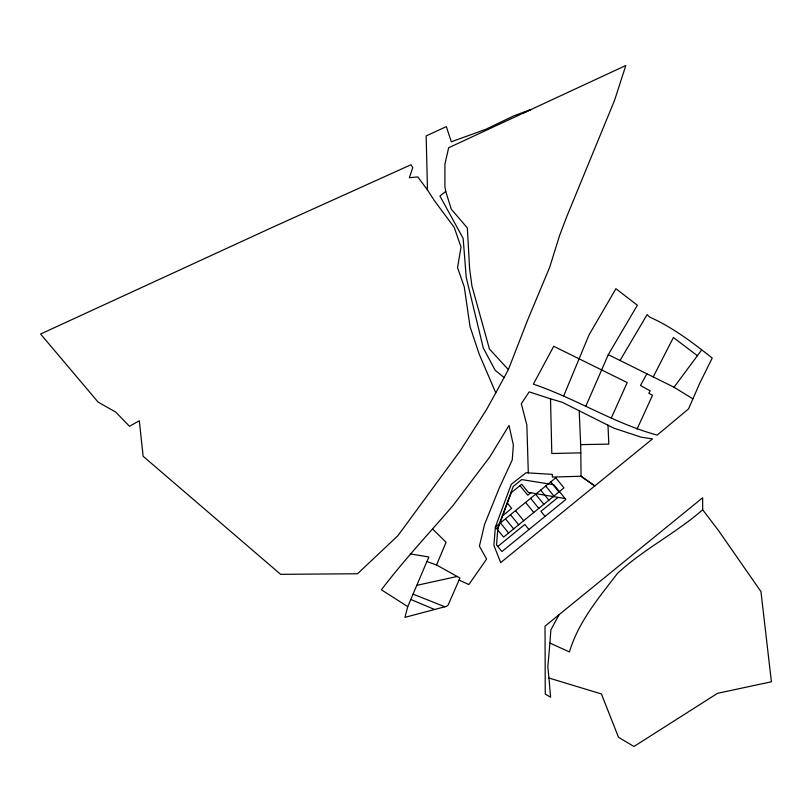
<?xml version="1.0" encoding="UTF-8"?>
<svg xmlns="http://www.w3.org/2000/svg" width="812" height="812" viewBox="0 0 812 812"><rect width="100%" height="100%" fill="white"/><g stroke="black" fill="none" stroke-linecap="round" stroke-linejoin="round"><path stroke-width="1.22" d="M427.488 189.998L417.804 176.915L409.36 177.716L412.76 167.617L411.075 164.714L271.228 227.888L40.6 334.026L98.09 402.082L115.822 412.161L129.484 426.29L139.319 420.778L143.135 456.273L280.627 574.338L357.534 573.749L397.91 535.676L460.282 450.721L486.479 409.664L495.777 392.866L479.161 354.052L470.046 326.688L464.281 286.961L457.552 267.615L461.033 247.021L454.182 227.309L434.39 200.645L427.488 189.998L426.158 135.939L446.336 126.621L451.32 141.785L485.749 129.321L513.773 115.872L530.936 109.529L522.755 113.355M549.917 643.074L550.851 629.909L559.103 614.664L702.644 497.766L702.664 509.763L718.427 530.439L760.966 591.613L771.4 681.786L717.544 693.316L633.959 746.482L618.5 737.306L601.428 693.966L548.953 678.02L547.816 666.885L549.917 643.074L569.435 651.924C578.317 621.992 598.799 597.703 617.526 573.353C643.551 549.216 675.919 533.24 702.664 509.763M407.756 606.594L404.975 617.343L446.57 606.31L448.122 605.062L459.947 578.032L436.521 564.969L426.889 561.569L407.756 606.594L381.396 589.817C403.706 560.381 429.01 533.433 452.984 505.561L489.697 457.105L509.022 425.427L513.357 445.057L512.24 459.968L499.207 488.134L484.531 524.511L479.415 546.192L486.611 559.072L468.849 584.569L459.084 580.083M497.837 528.774L511.276 492.701L521.68 484.226L528.308 492.366L565.081 498.558M508.373 369.633L527.272 320.943L549.633 267.402L559.701 235.206L566.634 216.926L614.542 100.394L625.808 65.518L448.65 147.754L444.935 164.014L444.905 186.577L445.737 191.378L451.249 209.141L467.347 227.939L469.6 268.65L471.945 286.017L489.443 349.038L508.373 369.633L495.777 392.866M611.324 417.957L627.209 382.564L553.733 346.288L533.352 384.147C575.718 398.448 613.913 423.326 657.162 435.11L688.566 408.872L699.761 383.183L712.226 358.051C692.616 342.552 672.681 327.327 649.671 317.106L647.103 314.62L620.053 360.477M563.751 395.799L588.994 334.991L615.922 288.717L637.369 305.231L608.289 354.651L585.797 406.294M436.521 564.969L446.103 542.274L432.887 529.262M426.889 561.569L428.919 557.002L410.222 553.885M637.004 429.172L652.554 395.211L648.808 393.333L650.168 390.866L640.475 385.436L646.87 373.774M653.224 376.92L673.392 337.518L697.406 355.686M608.289 354.651L674.031 387.233L701.609 350.023M559.103 614.664L545.025 626.184L545.258 694.118L550.597 697.224L548.953 678.02M502.719 515.681L511.692 508.363L507.398 503.095M530.825 492.772L527.8 495.239L519.964 485.627M497.786 546.486L524.816 524.461L528.957 529.536M558.006 497.421L540.924 511.337L545.055 516.412M445.737 191.378L439.921 196.027L463.134 238.322L466.25 277.481L483.262 347.922L495.158 370.282L504.293 377.702M416.921 585.32L457.146 576.469M550.516 398.844L562.198 402.265L613.943 428.208L641.257 437.191L652.483 438.927L500.699 562.604L493.889 545.329L495.371 527.018L511.296 484.267L526.054 472.757L552.302 474.35L552.404 477.05L581.047 476.248L594.79 485.941L581.047 476.248L580.813 452.873L551.805 453.522L550.516 398.844L529.191 391.861L521.304 403.747L526.856 425.011L528.308 472.899M579.2 410.73L580.661 444.621L608.807 444.123L607.975 425.041M413.125 594.151L444.844 606.767M410.923 599.5L434.552 609.487M674.031 387.233L692.778 398.793M550.729 481.912L558.93 491.981M545.694 486.012L553.896 496.081M540.66 490.113L548.861 500.182M535.626 494.214L543.827 504.282M530.601 498.314L538.803 508.383M525.567 502.415L533.768 512.484M515.498 510.616L523.699 520.685M510.464 514.717L518.665 524.785M505.44 518.817L513.641 528.886M500.405 522.918L508.606 532.987M580.661 444.621L580.813 452.873M497.929 527.587L496.518 544.933L501.917 551.561L565.832 499.481L553.814 484.723L521.69 479.577L513.255 486.459L497.929 527.587M555.763 477.811L495.371 527.018L503.572 537.087L563.964 487.88L555.763 477.811"/></g></svg>
